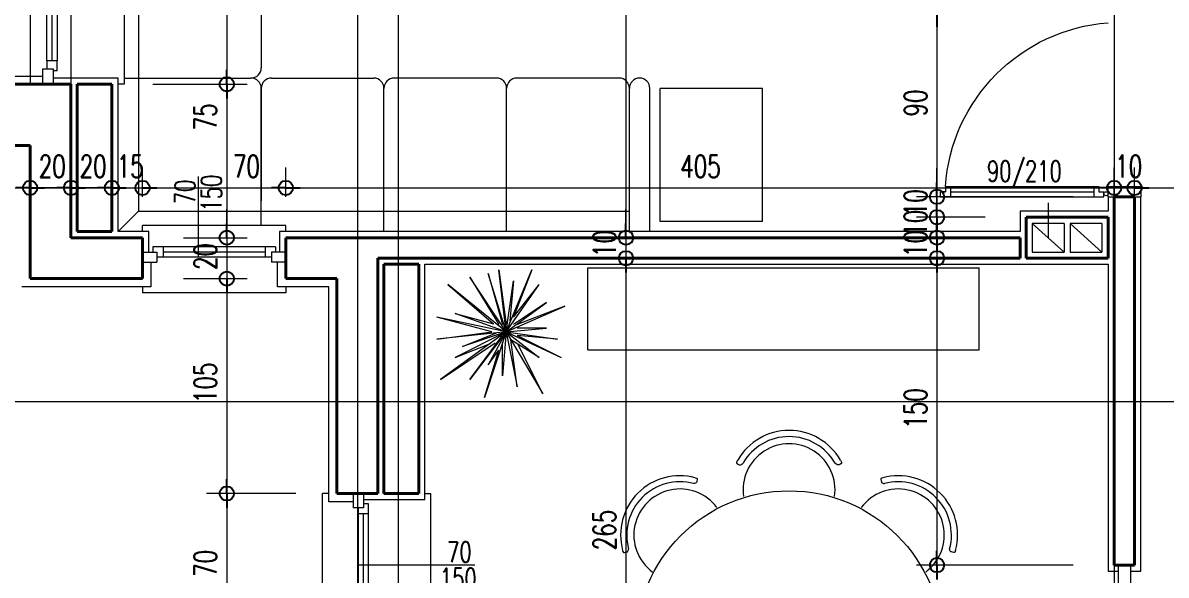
# Model space of a CAD drawing. Header units: millimetres. Extents: x 2016.56 to 2021.8, y 13721.83 to 13722.48.
# Drawn here: x 2017.7276 to 2017.8394, y 13722.1558 to 13722.2098 of the extents above; entities that cross this region are included whole.
import ezdxf

# ---------------------------------------------------------------- set-up
doc = ezdxf.new("R2010")
doc.units = ezdxf.units.MM
doc.linetypes.add('ACAD_ISO04W100', pattern=[30, 24, -3, 0, -3])
doc.linetypes.add('ACAD_ISO07W100', pattern=[3, 0, -3])
doc.layers.get('0').update_dxf_attribs({"lineweight": 20})
for name, color, linetype, lineweight in [('aks', 1, 'Continuous', 9), ('DH', 7, 'Continuous', 20), ('DUVAR', 4, 'Continuous', 40), ('DV', 7, 'Continuous', 20), ('PENCERE', 3, 'Continuous', 13), ('SIVA', 7, 'Continuous', 20), ('TEFRİŞ', 11, 'Continuous', 9), ('TEXT', 7, 'Continuous', 20)]:
    doc.layers.add(name, color=color, linetype=linetype, lineweight=lineweight)
doc.styles.get("Standard").update_dxf_attribs({"font": 'txt.shx', "width": 0.7, "height": 11})

msp = doc.modelspace()

# ---------------------------------------------------------------- linework, layer by layer
at = {"linetype": 'ACAD_ISO07W100'}
for p, q in [((2017.728290658595, 13722.24578914312), (2017.728290658595, 13722.20378914312)), ((2017.732290658595, 13722.24578914312), (2017.732290658595, 13722.20378914312))]:
    msp.add_line(p, q, dxfattribs=at)
for p, q in [((2017.737490658595, 13722.24578914312), (2017.737490658595, 13722.20378914312)), ((2017.737490658595, 13722.20378914312), (2017.736890658595, 13722.20378914312)), ((2017.826290658595, 13722.19018914312), (2017.829390658595, 13722.18738914312)), ((2017.829390658595, 13722.19018914312), (2017.826290658595, 13722.19018914312)), ((2017.826290658595, 13722.19018914312), (2017.826290658595, 13722.18738914312)), ((2017.829390658595, 13722.19018914312), (2017.829390658595, 13722.18738914312)), ((2017.829990658595, 13722.19018914312), (2017.833090658595, 13722.18738914312)), ((2017.829990658595, 13722.19018914312), (2017.829990658595, 13722.18738914312)), ((2017.833090658595, 13722.19018914312), (2017.829990658595, 13722.19018914312)), ((2017.833090658595, 13722.19018914312), (2017.833090658595, 13722.18738914312)), ((2017.826290658595, 13722.18738914312), (2017.829390658595, 13722.18738914312)), ((2017.829990658595, 13722.18738914312), (2017.833090658595, 13722.18738914312))]:
    msp.add_line(p, q)
at = {"color": 0, "lineweight": -2}
for p, q in [((2017.816969328937, 13722.21078914312), (2017.816969328937, 13722.20938914313)), ((2017.747526291674, 13722.20378914312), (2017.747526291674, 13722.20518914312)), ((2017.747526291674, 13722.20378914312), (2017.747526291674, 13722.20238914312)), ((2017.728290658595, 13722.19366210878), (2017.726890658595, 13722.19366210878)), ((2017.728290658595, 13722.19366210878), (2017.729690658595, 13722.19366210878)), ((2017.732290658595, 13722.19366210878), (2017.730890658595, 13722.19366210878)), ((2017.732290658595, 13722.19366210878), (2017.733690658595, 13722.19366210878)), ((2017.736290658595, 13722.19366210878), (2017.734890658595, 13722.19366210878)), ((2017.736290658595, 13722.19366210878), (2017.737690658595, 13722.19366210878)), ((2017.739290658595, 13722.19366210878), (2017.740690658595, 13722.19366210878)), ((2017.739290658595, 13722.19366210878), (2017.740690658595, 13722.19366210878)), ((2017.753290658595, 13722.19366210878), (2017.751890658595, 13722.19366210878)), ((2017.753290658595, 13722.19366210878), (2017.754690658595, 13722.19366210878)), ((2017.816969328937, 13722.19278914312), (2017.816969328937, 13722.19418914312)), ((2017.816969328937, 13722.19278914312), (2017.816969328937, 13722.19418914312)), ((2017.834290658595, 13722.19366210878), (2017.832890658595, 13722.19366210878)), ((2017.834290658595, 13722.19366210878), (2017.832890658595, 13722.19366210878)), ((2017.836290658595, 13722.19366210878), (2017.837690658595, 13722.19366210878)), ((2017.836290658595, 13722.19366210878), (2017.837690658595, 13722.19366210878)), ((2017.816969328937, 13722.19078914312), (2017.816969328937, 13722.19218914312)), ((2017.747526291674, 13722.18878914312), (2017.747526291674, 13722.19018914312)), ((2017.747526291674, 13722.18878914312), (2017.747526291674, 13722.19018914312)), ((2017.786555494502, 13722.18878914312), (2017.786555494502, 13722.19018914312)), ((2017.786555494502, 13722.18878914312), (2017.786555494502, 13722.19018914312)), ((2017.816969328937, 13722.19078914312), (2017.816969328937, 13722.18938914312)), ((2017.816969328937, 13722.18878914312), (2017.816969328937, 13722.19018914312)), ((2017.816969328937, 13722.18878914312), (2017.816969328937, 13722.18738914312)), ((2017.786555494502, 13722.18678914312), (2017.786555494502, 13722.18538914312)), ((2017.786555494502, 13722.18678914312), (2017.786555494502, 13722.18538914312)), ((2017.816969328937, 13722.18678914312), (2017.816969328937, 13722.18538914312)), ((2017.816969328937, 13722.18678914312), (2017.816969328937, 13722.18538914312)), ((2017.747526291674, 13722.18478914312), (2017.747526291674, 13722.18338914312)), ((2017.747526291674, 13722.18478914312), (2017.747526291674, 13722.18338914312)), ((2017.747526291674, 13722.16378914312), (2017.747526291674, 13722.16518914312)), ((2017.747526291674, 13722.16378914312), (2017.747526291674, 13722.16238914312)), ((2017.816969328937, 13722.15678914312), (2017.816969328937, 13722.15818914312)), ((2017.816969328937, 13722.15678914312), (2017.816969328937, 13722.15538914312))]:
    msp.add_line(p, q, dxfattribs=at)
for centre in [(2017.747526291674, 13722.20378914312), (2017.747526291674, 13722.20378914312), (2017.728290658595, 13722.19366210878), (2017.728290658595, 13722.19366210878), (2017.732290658595, 13722.19366210878), (2017.732290658595, 13722.19366210878), (2017.736290658595, 13722.19366210878), (2017.736290658595, 13722.19366210878), (2017.739290658595, 13722.19366210878), (2017.739290658595, 13722.19366210878), (2017.753290658595, 13722.19366210878), (2017.753290658595, 13722.19366210878), (2017.834290658595, 13722.19366210878), (2017.834290658595, 13722.19366210878), (2017.836290658595, 13722.19366210878), (2017.836290658595, 13722.19366210878), (2017.816969328937, 13722.19278914312), (2017.816969328937, 13722.19278914312), (2017.816969328937, 13722.19078914312), (2017.816969328937, 13722.19078914312), (2017.747526291674, 13722.18878914312), (2017.747526291674, 13722.18878914312), (2017.786555494502, 13722.18878914312), (2017.786555494502, 13722.18878914312), (2017.816969328937, 13722.18878914312), (2017.816969328937, 13722.18878914312), (2017.786555494502, 13722.18678914312), (2017.786555494502, 13722.18678914312), (2017.816969328937, 13722.18678914312), (2017.816969328937, 13722.18678914312), (2017.747526291674, 13722.18478914312), (2017.747526291674, 13722.18478914312), (2017.747526291674, 13722.16378914312), (2017.747526291674, 13722.16378914312), (2017.816969328937, 13722.15678914312), (2017.816969328937, 13722.15678914312)]:
    msp.add_circle(centre, 0.0007, dxfattribs=at)
at = {"layer": 'aks', "linetype": 'ACAD_ISO04W100', "ltscale": 2}
for p, q in [((2017.760290658595, 13722.40645173834), (2017.760290658595, 13721.95238660583)), ((2017.764290658595, 13722.40645173834), (2017.764290658595, 13721.95238660583)), ((2017.834290658595, 13722.40645173834), (2017.834290658595, 13721.95238660583)), ((2017.678471498505, 13722.17278914312), (2018.212109818685, 13722.17278914312))]:
    msp.add_line(p, q, dxfattribs=at)
at = {"layer": 'DH', "lineweight": 20}
for p, q in [((2017.732290658595, 13722.19474470897), (2017.732290658595, 13722.19166210877)), ((2017.732290658595, 13722.19474470897), (2017.732290658595, 13722.19166210877)), ((2017.736290658595, 13722.19516953765), (2017.736290658595, 13722.19166210877)), ((2017.736290658595, 13722.19516953765), (2017.736290658595, 13722.19166210877)), ((2017.739290658595, 13722.19278914312), (2017.739290658595, 13722.19566210877)), ((2017.739290658595, 13722.19278914312), (2017.739290658595, 13722.19566210877)), ((2017.753290658595, 13722.19278914312), (2017.753290658595, 13722.19566210877)), ((2017.753290658595, 13722.19278914312), (2017.753290658595, 13722.19566210877)), ((2017.834290658595, 13722.19092399845), (2017.834290658595, 13722.19566210877)), ((2017.834290658595, 13722.19278914312), (2017.834290658595, 13722.19566210877)), ((2017.836290658595, 13722.19362510051), (2017.836290658595, 13722.19566210877)), ((2017.836290658595, 13722.19278914312), (2017.836290658595, 13722.19566210877)), ((2017.728290658595, 13722.19378914312), (2017.728290658595, 13722.19166210877)), ((2017.728290658595, 13722.19378914312), (2017.728290658595, 13722.19166210877))]:
    msp.add_line(p, q, dxfattribs=at)
at = {"layer": 'DH'}
for p, q in [((2017.724290658595, 13722.19366210878), (2017.728290658595, 13722.19366210878)), ((2017.728290658595, 13722.19366210878), (2017.732290658595, 13722.19366210878)), ((2017.730890658595, 13722.19366210878), (2017.729490658595, 13722.19366210878)), ((2017.729690658595, 13722.19366210878), (2017.731090658595, 13722.19366210878)), ((2017.732290658595, 13722.19366210878), (2017.736290658595, 13722.19366210878)), ((2017.734890658595, 13722.19366210878), (2017.733490658595, 13722.19366210878)), ((2017.733690658595, 13722.19366210878), (2017.735090658595, 13722.19366210878)), ((2017.736290658595, 13722.19366210878), (2017.739290658595, 13722.19366210878)), ((2017.737690658595, 13722.19366210878), (2017.739090658595, 13722.19366210878)), ((2017.740690658595, 13722.19366210878), (2017.751890658595, 13722.19366210878)), ((2017.740690658595, 13722.19366210878), (2017.742090658595, 13722.19366210878)), ((2017.754690658595, 13722.19366210878), (2017.832890658595, 13722.19366210878)), ((2017.832890658595, 13722.19366210878), (2017.831490658595, 13722.19366210878)), ((2017.834290658595, 13722.19366210878), (2017.836290658595, 13722.19366210878)), ((2017.837690658595, 13722.19366210878), (2017.856890658595, 13722.19366210878)), ((2017.837690658595, 13722.19366210878), (2017.839090658595, 13722.19366210878))]:
    msp.add_line(p, q, dxfattribs=at)
at = {"layer": 'DUVAR'}
for p, q in [((2017.732290658595, 13722.20378914312), (2017.724290658595, 13722.20378914312)), ((2017.732290658595, 13722.20378914312), (2017.732290658595, 13722.18878914312)), ((2017.736290658595, 13722.20378914312), (2017.732890658595, 13722.20378914312)), ((2017.732890658595, 13722.20378914312), (2017.732890658595, 13722.18938914312)), ((2017.736290658595, 13722.20378914312), (2017.736290658595, 13722.18938914312)), ((2017.728290658595, 13722.19778914312), (2017.724290658595, 13722.19778914312)), ((2017.728290658595, 13722.19778914312), (2017.728290658595, 13722.18478914312)), ((2017.834290658595, 13722.19278914312), (2017.836290658595, 13722.19278914312)), ((2017.834290658595, 13722.19278914312), (2017.834290658595, 13722.15678914312)), ((2017.836290658595, 13722.19278914312), (2017.836290658595, 13722.15678914312)), ((2017.825690658595, 13722.19078914312), (2017.825690658595, 13722.18678914312)), ((2017.833690658595, 13722.19078914312), (2017.825690658595, 13722.19078914312)), ((2017.833690658595, 13722.19078914312), (2017.833690658595, 13722.18678914312)), ((2017.732890658595, 13722.18938914312), (2017.736290658595, 13722.18938914312)), ((2017.732290658595, 13722.18878914312), (2017.739290658595, 13722.18878914312)), ((2017.739290658595, 13722.18878914312), (2017.739290658595, 13722.18478914312)), ((2017.753290658595, 13722.18878914312), (2017.825090658595, 13722.18878914312)), ((2017.753290658595, 13722.18878914312), (2017.753290658595, 13722.18478914312)), ((2017.825090658595, 13722.18878914312), (2017.825090658595, 13722.18678914312)), ((2017.762290658595, 13722.18678914312), (2017.762290658595, 13722.16378914312)), ((2017.762290658595, 13722.18678914312), (2017.825090658595, 13722.18678914312)), ((2017.762890658595, 13722.18618914312), (2017.762890658595, 13722.16378914312)), ((2017.762890658595, 13722.18618914312), (2017.766290658595, 13722.18618914312)), ((2017.766290658595, 13722.18618914312), (2017.766290658595, 13722.16378914312)), ((2017.825690658595, 13722.18678914312), (2017.833690658595, 13722.18678914312)), ((2017.728290658595, 13722.18478914312), (2017.739290658595, 13722.18478914312)), ((2017.753290658595, 13722.18478914312), (2017.758290658595, 13722.18478914312)), ((2017.758290658595, 13722.18478914312), (2017.758290658595, 13722.16378914312)), ((2017.762290658595, 13722.16378914312), (2017.758290658595, 13722.16378914312)), ((2017.766290658595, 13722.16378914312), (2017.762890658595, 13722.16378914312)), ((2017.834290658595, 13722.15678914312), (2017.836290658595, 13722.15678914312))]:
    msp.add_line(p, q, dxfattribs=at)
at = {"layer": 'DV'}
for p, q in [((2017.786555494502, 13722.25938914312), (2017.786555494502, 13722.19018914312)), ((2017.747526291674, 13722.24438914312), (2017.747526291674, 13722.20518914312)), ((2017.816969328937, 13722.20938914313), (2017.816969328937, 13722.19418914312)), ((2017.747526291674, 13722.20238914312), (2017.747526291674, 13722.19018914312)), ((2017.816969328937, 13722.19418914312), (2017.816969328937, 13722.19558914312)), ((2017.816969328937, 13722.19218914312), (2017.816969328937, 13722.19358914312)), ((2017.816969328937, 13722.19278914312), (2017.816969328937, 13722.19078914312)), ((2017.747526291674, 13722.19018914312), (2017.747526291674, 13722.19158914312)), ((2017.786555494502, 13722.19018914312), (2017.786555494502, 13722.19158914312)), ((2017.816969328937, 13722.19018914312), (2017.816969328937, 13722.19158914312)), ((2017.816969328937, 13722.19078914312), (2017.816969328937, 13722.18878914312)), ((2017.816969328937, 13722.18938914312), (2017.816969328937, 13722.18798914312)), ((2017.747526291674, 13722.18878914312), (2017.747526291674, 13722.18478914312)), ((2017.786555494502, 13722.18878914312), (2017.786555494502, 13722.18678914312)), ((2017.816969328937, 13722.18878914312), (2017.816969328937, 13722.18678914312)), ((2017.816969328937, 13722.18738914312), (2017.816969328937, 13722.18598914312)), ((2017.786555494502, 13722.18538914312), (2017.786555494502, 13722.13518914312)), ((2017.786555494502, 13722.18538914312), (2017.786555494502, 13722.18398914312)), ((2017.816969328937, 13722.18538914312), (2017.816969328937, 13722.15818914312)), ((2017.816969328937, 13722.18538914312), (2017.816969328937, 13722.18398914312)), ((2017.747526291674, 13722.18338914312), (2017.747526291674, 13722.16518914312)), ((2017.747526291674, 13722.18338914312), (2017.747526291674, 13722.18198914312)), ((2017.747526291674, 13722.16238914312), (2017.747526291674, 13722.15118914312))]:
    msp.add_line(p, q, dxfattribs=at)
at = {"layer": 'DV', "lineweight": 20}
for p, q in [((2017.740290658595, 13722.20378914312), (2017.749526291674, 13722.20378914312)), ((2017.740290658595, 13722.20378914312), (2017.749526291674, 13722.20378914312)), ((2017.830290658595, 13722.19278914312), (2017.814969328937, 13722.19278914312)), ((2017.830290658595, 13722.19278914312), (2017.814969328937, 13722.19278914312)), ((2017.821690658595, 13722.19078914312), (2017.814969328937, 13722.19078914312)), ((2017.821690658595, 13722.19078914312), (2017.814969328937, 13722.19078914312)), ((2017.743290658595, 13722.18878914312), (2017.749526291674, 13722.18878914312)), ((2017.743290658595, 13722.18878914312), (2017.749526291674, 13722.18878914312)), ((2017.788026106701, 13722.18878914312), (2017.784555494502, 13722.18878914312)), ((2017.788026106701, 13722.18878914312), (2017.784555494502, 13722.18878914312)), ((2017.82009570696, 13722.18878914312), (2017.814969328937, 13722.18878914312)), ((2017.82009570696, 13722.18878914312), (2017.814969328937, 13722.18878914312)), ((2017.788238567118, 13722.18678914312), (2017.784555494502, 13722.18678914312)), ((2017.788238567118, 13722.18678914312), (2017.784555494502, 13722.18678914312)), ((2017.819429605671, 13722.18678914312), (2017.814969328937, 13722.18678914312)), ((2017.819429605671, 13722.18678914312), (2017.814969328937, 13722.18678914312)), ((2017.743290658595, 13722.18478914312), (2017.749526291674, 13722.18478914312)), ((2017.743290658595, 13722.18478914312), (2017.749526291674, 13722.18478914312)), ((2017.754290658595, 13722.16378914312), (2017.745526291674, 13722.16378914312)), ((2017.754290658595, 13722.16378914312), (2017.745526291674, 13722.16378914312)), ((2017.830290658595, 13722.15678914312), (2017.814969328937, 13722.15678914312)), ((2017.830290658595, 13722.15678914312), (2017.814969328937, 13722.15678914312))]:
    msp.add_line(p, q, dxfattribs=at)
at = {"layer": 'PENCERE'}
for p, q in [((2017.729943071001, 13722.20608914312), (2017.729943071001, 13722.21698914312)), ((2017.730443071001, 13722.20608914312), (2017.730443071001, 13722.21698914312)), ((2017.730943071001, 13722.21698914312), (2017.730943071001, 13722.20608914312)), ((2017.730943071001, 13722.20608914312), (2017.729943071001, 13722.20608914312)), ((2017.729943071001, 13722.20608914312), (2017.729943071001, 13722.20528914312)), ((2017.730943071001, 13722.20508914312), (2017.730943071001, 13722.20608914312)), ((2017.729543071001, 13722.20528914312), (2017.730543071001, 13722.20528914312)), ((2017.729543071001, 13722.20378914312), (2017.729543071001, 13722.20528914312)), ((2017.730543071001, 13722.20528914312), (2017.730543071001, 13722.20378914312)), ((2017.730943071001, 13722.20508914312), (2017.730543071001, 13722.20508914312)), ((2017.836890658595, 13722.19378914312), (2017.836890658595, 13722.19278914312)), ((2017.818290658595, 13722.19328914312), (2017.832290658595, 13722.19328914312)), ((2017.833690658595, 13722.19278914312), (2017.834290658595, 13722.19278914312)), ((2017.836290658595, 13722.19278914312), (2017.836890658595, 13722.19278914312)), ((2017.739290658595, 13722.18738914312), (2017.740690658595, 13722.18738914312)), ((2017.740290658595, 13722.18788914312), (2017.740290658595, 13722.18738914312)), ((2017.752290658595, 13722.18788914312), (2017.740290658595, 13722.18788914312)), ((2017.740690658595, 13722.18738914312), (2017.740690658595, 13722.18638914312)), ((2017.751890658595, 13722.18688914312), (2017.740690658595, 13722.18688914312)), ((2017.741290658595, 13722.18788914312), (2017.741290658595, 13722.18688914312)), ((2017.751290658595, 13722.18738914312), (2017.741290658595, 13722.18738914312)), ((2017.751290658595, 13722.18788914312), (2017.751290658595, 13722.18688914312)), ((2017.751890658595, 13722.18738914312), (2017.751890658595, 13722.18638914312)), ((2017.753290658595, 13722.18738914312), (2017.751890658595, 13722.18738914312)), ((2017.752290658595, 13722.18788914312), (2017.752290658595, 13722.18738914312)), ((2017.739290658595, 13722.18638914312), (2017.740690658595, 13722.18638914312)), ((2017.753290658595, 13722.18638914312), (2017.751890658595, 13722.18638914312)), ((2017.759890658595, 13722.16378914312), (2017.759890658595, 13722.16238914312)), ((2017.760890658595, 13722.16378914312), (2017.760890658595, 13722.16238914312)), ((2017.760890658595, 13722.16238914312), (2017.759890658595, 13722.16238914312)), ((2017.760390658595, 13722.15118914312), (2017.760390658595, 13722.16238914312)), ((2017.761390658595, 13722.16278914312), (2017.760890658595, 13722.16278914312)), ((2017.761390658595, 13722.15078914312), (2017.761390658595, 13722.16278914312)), ((2017.761390658595, 13722.16178914312), (2017.760390658595, 13722.16178914312)), ((2017.760890658595, 13722.15178914312), (2017.760890658595, 13722.16178914312)), ((2017.834690658595, 13722.15678914312), (2017.834690658595, 13722.13478914312)), ((2017.835890658595, 13722.15678914312), (2017.835890658595, 13722.13478914312))]:
    msp.add_line(p, q, dxfattribs=at)
at = {"layer": 'PENCERE', "extrusion": (1.499660721822142e-32, -1.224606353822376e-16, -1)}
for p, q in [((2017.817790658595, 13722.19378914312), (2017.817790658595, 13722.19328914312)), ((2017.817790658595, 13722.19378914312), (2017.832790658595, 13722.19378914312)), ((2017.818290658595, 13722.19378914312), (2017.818290658595, 13722.19278914312)), ((2017.832290658595, 13722.19378914312), (2017.832290658595, 13722.19278914312)), ((2017.832790658595, 13722.19378914312), (2017.832790658595, 13722.19328914312)), ((2017.833690658595, 13722.19278914312), (2017.833690658595, 13722.19378914312)), ((2017.833690658595, 13722.19378914312), (2017.836890658595, 13722.19378914312)), ((2017.817290658595, 13722.19328914312), (2017.817290658595, 13722.19278914312)), ((2017.817290658595, 13722.19328914312), (2017.817790658595, 13722.19328914312)), ((2017.817790658595, 13722.19328914312), (2017.817290658595, 13722.19328914312)), ((2017.817290658595, 13722.19278914312), (2017.833290658595, 13722.19278914312)), ((2017.832790658595, 13722.19328914312), (2017.833290658595, 13722.19328914312)), ((2017.833290658595, 13722.19278914312), (2017.833290658595, 13722.19328914312))]:
    msp.add_line(p, q, dxfattribs=at)
at = {"layer": 'PENCERE'}
msp.add_circle((2017.833490658595, 13722.19308914312), 0.0002000000000029104, dxfattribs=at)
at = {"layer": 'PENCERE', "extrusion": (1.499660721822142e-32, -1.224606353822376e-16, -1)}
msp.add_arc((-2017.83494493934, 13722.19264238913), 0.01719256794687892, 3.824500461749395, 85.81627968780113, dxfattribs=at)
at = {"layer": 'SIVA'}
for p, q in [((2017.723490658595, 13722.20458914312), (2017.729543071001, 13722.20458914312)), ((2017.736890658595, 13722.20438914312), (2017.730543071001, 13722.20438914312)), ((2017.736890658595, 13722.18938914312), (2017.736890658595, 13722.20438914312)), ((2017.833690658595, 13722.19278914312), (2017.833690658595, 13722.19138914312)), ((2017.836890658595, 13722.15618914312), (2017.836890658595, 13722.19278914312)), ((2017.825090658595, 13722.19138914312), (2017.825090658595, 13722.18938914312)), ((2017.833690658595, 13722.19138914312), (2017.825090658595, 13722.19138914312)), ((2017.827840658595, 13722.19219024896), (2017.827840658595, 13722.18878914312)), ((2017.739890658595, 13722.18938914312), (2017.736890658595, 13722.18938914312)), ((2017.753295208794, 13722.18998914312), (2017.739295208793, 13722.18998914312)), ((2017.739295208793, 13722.18938914312), (2017.739295208793, 13722.18998914312)), ((2017.739890658595, 13722.18738914312), (2017.739890658595, 13722.18938914312)), ((2017.825090658595, 13722.18938914312), (2017.752690658595, 13722.18938914312)), ((2017.752690658595, 13722.18938914312), (2017.752690658595, 13722.18738914312)), ((2017.753295208794, 13722.18938914312), (2017.753295208794, 13722.18998914312)), ((2017.740090658595, 13722.18638914312), (2017.740090658595, 13722.18398914312)), ((2017.752490658595, 13722.18398914312), (2017.752490658595, 13722.18638914312)), ((2017.766890658595, 13722.16318914312), (2017.766890658595, 13722.18618914312)), ((2017.766890658595, 13722.18618914312), (2017.833690658595, 13722.18618914312)), ((2017.833690658595, 13722.18618914312), (2017.833690658595, 13722.15618914312)), ((2017.740090658595, 13722.18398914312), (2017.727490658595, 13722.18398914312)), ((2017.739295208793, 13722.18398914312), (2017.739295208793, 13722.18338914312)), ((2017.757490658595, 13722.18398914312), (2017.752490658595, 13722.18398914312)), ((2017.753295208794, 13722.18398914312), (2017.753295208794, 13722.18338914312)), ((2017.757490658595, 13722.16298914312), (2017.757490658595, 13722.18398914312)), ((2017.753295208794, 13722.18338914312), (2017.739295208793, 13722.18338914312)), ((2017.757490658595, 13722.16378459293), (2017.756890658595, 13722.16378459293)), ((2017.756890658595, 13722.14978459293), (2017.756890658595, 13722.16378459293)), ((2017.766890658595, 13722.16378459293), (2017.767490658595, 13722.16378459293)), ((2017.767490658595, 13722.14978459293), (2017.767490658595, 13722.16378459293)), ((2017.759890658595, 13722.16298914312), (2017.757490658595, 13722.16298914312)), ((2017.760890658595, 13722.16318914312), (2017.766890658595, 13722.16318914312)), ((2017.833690658595, 13722.15618914312), (2017.834690658595, 13722.15618914312)), ((2017.835890658595, 13722.15618914312), (2017.836890658595, 13722.15618914312))]:
    msp.add_line(p, q, dxfattribs=at)
at = {"layer": 'TEFRİŞ'}
for p, q in [((2017.738890658595, 13722.22218914312), (2017.738890658595, 13722.19138914312)), ((2017.750890658595, 13722.21698914312), (2017.750890658595, 13722.20538914312)), ((2017.737490658595, 13722.20438914312), (2017.749890658595, 13722.20438914312)), ((2017.751890658595, 13722.20438914312), (2017.761890658595, 13722.20438914312)), ((2017.773890658595, 13722.20438914312), (2017.763890658595, 13722.20438914312)), ((2017.785890658595, 13722.20438914312), (2017.775890658595, 13722.20438914312)), ((2017.787890658595, 13722.20438914312), (2017.787890658595, 13722.20438914312)), ((2017.750890658595, 13722.20338914312), (2017.750890658595, 13722.19238914312)), ((2017.750890658595, 13722.18998914312), (2017.750890658595, 13722.20338914312)), ((2017.762890658595, 13722.18938914312), (2017.762890658595, 13722.20338914312)), ((2017.774890658595, 13722.18938914312), (2017.774890658595, 13722.20338914312)), ((2017.786890658595, 13722.18938914312), (2017.786890658595, 13722.20338914312)), ((2017.788890658595, 13722.18938914312), (2017.788890658595, 13722.20338914312)), ((2017.789890658595, 13722.19038914312), (2017.789890658595, 13722.20338914312)), ((2017.799890658595, 13722.20338914312), (2017.789890658595, 13722.20338914312)), ((2017.799890658595, 13722.19038914312), (2017.799890658595, 13722.20338914312)), ((2017.738890658595, 13722.19138914312), (2017.736890658595, 13722.18938914312)), ((2017.738890658595, 13722.19138914312), (2017.786890658595, 13722.19138914312)), ((2017.750890658595, 13722.19138914312), (2017.786890658595, 13722.19138914312)), ((2017.799890658595, 13722.19038914312), (2017.789890658595, 13722.19038914312)), ((2017.782839586318, 13722.17783634368), (2017.782839586318, 13722.18583634368)), ((2017.782839586318, 13722.18583634368), (2017.821098530127, 13722.18583634368)), ((2017.821098530127, 13722.17783634368), (2017.821098530127, 13722.18583634368)), ((2017.771282134662, 13722.18494507799), (2017.774139634662, 13722.18030164049)), ((2017.774854009662, 13722.17958726549), (2017.771282134662, 13722.18494507799)), ((2017.773068072162, 13722.18530226549), (2017.774496822162, 13722.18030164049)), ((2017.774854009662, 13722.17958726549), (2017.773068072162, 13722.18530226549)), ((2017.774139634662, 13722.18565945299), (2017.774854009662, 13722.18030164049)), ((2017.774854009662, 13722.17958726549), (2017.774139634662, 13722.18565945299)), ((2017.774854009662, 13722.17958726549), (2017.777354322162, 13722.18565945299)), ((2017.774854009662, 13722.17958726549), (2017.775568384662, 13722.18458789049)), ((2017.775568384662, 13722.18458789049), (2017.775211197162, 13722.18065882799)), ((2017.777354322162, 13722.18565945299), (2017.775568384662, 13722.18101601549)), ((2017.769139009662, 13722.18423070299), (2017.773588555493, 13722.1803773597)), ((2017.774854009662, 13722.17958726549), (2017.769139009662, 13722.18423070299)), ((2017.774854009662, 13722.17958726549), (2017.778068697162, 13722.18423070299)), ((2017.775568384662, 13722.18101601549), (2017.778068697162, 13722.18423070299)), ((2017.774854009662, 13722.17958726549), (2017.778783072162, 13722.18244476549)), ((2017.778783072162, 13722.18244476549), (2017.775568384662, 13722.18030164049)), ((2017.769853384662, 13722.18137320299), (2017.773588555493, 13722.1803773597)), ((2017.774854009662, 13722.17958726549), (2017.769853384662, 13722.18137320299)), ((2017.774854009662, 13722.17958726549), (2017.780569009662, 13722.18208757799)), ((2017.780569009662, 13722.18208757799), (2017.775925572162, 13722.18030164049)), ((2017.773425259662, 13722.17958726549), (2017.768067447162, 13722.18101601549)), ((2017.774854009662, 13722.17958726549), (2017.768067447162, 13722.18101601549)), ((2017.768067447162, 13722.17887289049), (2017.773425259662, 13722.17958726549)), ((2017.774854009662, 13722.17958726549), (2017.768067447162, 13722.17887289049)), ((2017.774854009662, 13722.17958726549), (2017.768424634662, 13722.17494382799)), ((2017.774854009662, 13722.17958726549), (2017.769853384662, 13722.17708695299)), ((2017.774854009662, 13722.17958726549), (2017.770567759662, 13722.17815851549)), ((2017.770567759662, 13722.17815851549), (2017.773884500734, 13722.17948521191)), ((2017.774854009662, 13722.17958726549), (2017.771282134662, 13722.17494382799)), ((2017.771282134662, 13722.17494382799), (2017.774496822162, 13722.17923007799)), ((2017.774854009662, 13722.17958726549), (2017.772710884662, 13722.17315789049)), ((2017.774854009662, 13722.17958726549), (2017.773068072162, 13722.17637257799)), ((2017.774854009662, 13722.17958726549), (2017.774496822162, 13722.17530101549)), ((2017.774854009662, 13722.17958726549), (2017.778783072162, 13722.17994445299)), ((2017.774854009662, 13722.17958726549), (2017.779854634662, 13722.17887289049)), ((2017.774854009662, 13722.17958726549), (2017.778068697162, 13722.17708695299)), ((2017.774854009662, 13722.17958726549), (2017.780211822162, 13722.17708695299)), ((2017.774854009662, 13722.17958726549), (2017.778425884662, 13722.17351507799)), ((2017.774854009662, 13722.17958726549), (2017.775925572162, 13722.17422945299)), ((2017.778783072162, 13722.17994445299), (2017.775925572162, 13722.17994445299)), ((2017.775925572162, 13722.17923007799), (2017.780211822162, 13722.17708695299)), ((2017.779854634662, 13722.17887289049), (2017.775925572162, 13722.17923007799)), ((2017.768424634662, 13722.17494382799), (2017.773782447162, 13722.17851570299)), ((2017.769853384662, 13722.17708695299), (2017.773302091559, 13722.17846643575)), ((2017.774496822162, 13722.17530101549), (2017.774496822162, 13722.17851570299)), ((2017.778068697162, 13722.17708695299), (2017.775310877395, 13722.17881059034)), ((2017.775925572162, 13722.17422945299), (2017.775310877395, 13722.17881059034)), ((2017.778425884662, 13722.17351507799), (2017.775990515344, 13722.17838581662)), ((2017.772710884662, 13722.17315789049), (2017.774139634662, 13722.17780132799)), ((2017.773068072162, 13722.17637257799), (2017.774139634662, 13722.17780132799)), ((2017.782839586318, 13722.17783634368), (2017.821098530127, 13722.17783634368))]:
    msp.add_line(p, q, dxfattribs=at)
msp.add_circle((2017.802505222216, 13722.14905236667), 0.015, dxfattribs=at)
for centre, radius, start, end in [((2017.749890658595, 13722.20538914312), 0.001, 270, 0), ((2017.749890658595, 13722.20338914312), 0.001, 0, 90), ((2017.751890658595, 13722.20338914312), 0.001, 90, 180), ((2017.761890658595, 13722.20338914312), 0.001, 0, 90), ((2017.763890658595, 13722.20338914312), 0.001, 90, 180), ((2017.773890658595, 13722.20338914312), 0.001, 0, 90), ((2017.775890658595, 13722.20338914312), 0.001, 90, 180), ((2017.785890658595, 13722.20338914312), 0.001, 0, 90), ((2017.787890658595, 13722.20338914312), 0.001, 90, 180), ((2017.787890658595, 13722.20338914312), 0.001, 0, 90), ((2017.802505222216, 13722.16415236667), 0.0058, 29.99999982871849, 150.0000001712815), ((2017.802505222216, 13722.16415236667), 0.005200000000000001, 29.99999982871849, 150.0000001712815), ((2017.802505222216, 13722.16415236667), 0.004500000000000001, 351.5775738206144, 188.4224261793856), ((2017.791827909821, 13722.15972967906), 0.0058, 75.00000001158477, 195.000000022133), ((2017.791827909821, 13722.15972967906), 0.005200000000000001, 75.00000001158477, 195.000000022133), ((2017.813182534612, 13722.15972967906), 0.0058, 344.9999999778669, 104.9999999884152), ((2017.813182534612, 13722.15972967906), 0.005200000000000001, 344.9999999778669, 104.9999999884152), ((2017.791827909821, 13722.15972967906), 0.004500000000000001, 36.57757380886706, 233.4224259953899), ((2017.813182534612, 13722.15972967906), 0.004500000000000001, 306.5775740046101, 143.422426191133)]:
    msp.add_arc(centre, radius, start, end, dxfattribs=at)
for points in [[(2017.797482274874, 13722.16705236667), (2017.797375695852, 13722.16678048374), (2017.797547838305, 13722.16660847566), (2017.79767079717, 13722.1665839031), (2017.798001890117, 13722.16675236667)], [(2017.807528169558, 13722.16705236667), (2017.80763474858, 13722.16678048374), (2017.807462606128, 13722.16660847566), (2017.807339647263, 13722.1665839031), (2017.807008554316, 13722.16675236667)], [(2017.793329060282, 13722.16533204886), (2017.793524132977, 13722.16524687358), (2017.793489287012, 13722.16503827336), (2017.793454454669, 13722.16486443741), (2017.793173768855, 13722.16475249336)], [(2017.811681384151, 13722.16533204886), (2017.811486311456, 13722.16524687358), (2017.811521157421, 13722.16503827336), (2017.811555989764, 13722.16486443741), (2017.811836675578, 13722.16475249336)], [(2017.786225540028, 13722.1582285286), (2017.786310715301, 13722.15803345591), (2017.786519315528, 13722.15806830187), (2017.786693151476, 13722.15810313422), (2017.786805095524, 13722.15838382003)], [(2017.818784904405, 13722.1582285286), (2017.818699729132, 13722.15803345591), (2017.818491128905, 13722.15806830187), (2017.818317292957, 13722.15810313422), (2017.818205348909, 13722.15838382003)]]:
    msp.add_spline(points, degree=3, dxfattribs=at)
at = {"layer": 'TEXT'}
for p, q in [((2017.744715585018, 13722.1947698378), (2017.744715585018, 13722.18688914312)), ((2017.771771353265, 13722.15678914312), (2017.760390658595, 13722.15678914312))]:
    msp.add_line(p, q, dxfattribs=at)

# ---------------------------------------------------------------- texts
at = {"layer": 'DH', "width": 0.7}
for s, p in [('20', (2017.729135658595, 13722.19466210878)), ('20', (2017.733135658595, 13722.19466210878)), ('15', (2017.736763991928, 13722.19466210878)), ('70', (2017.74812850842, 13722.19466210878)), ('405', (2017.791865658595, 13722.19466210878)), ('10', (2017.834392325261, 13722.19466210878))]:
    msp.add_text(s, height=0.0022, dxfattribs=at).set_placement(p)
at = {"layer": 'DV', "width": 0.7}
for s, p in [('90', (2017.815969328937, 13722.20063414312)), ('75', (2017.746526291674, 13722.19928293138)), ('10', (2017.815969328937, 13722.19089080979)), ('10', (2017.815969328937, 13722.18889080979)), ('10', (2017.785555494502, 13722.18689080979)), ('10', (2017.815969328937, 13722.18689080979)), ('20', (2017.746526291674, 13722.18563414312)), ('105', (2017.746526291674, 13722.17262080979)), ('150', (2017.815969328937, 13722.17012080979)), ('265', (2017.785555494502, 13722.15823580979)), ('70', (2017.746526291674, 13722.15563414312))]:
    msp.add_text(s, height=0.0022, rotation=90, dxfattribs=at).set_placement(p)
at = {"layer": 'TEXT', "width": 0.7}
for s, p in [('90/210', (2017.821852154435, 13722.19429758634)), ('70', (2017.769071117552, 13722.15707261812)), ('150', (2017.768361619194, 13722.1544820928))]:
    msp.add_text(s, height=0.002, dxfattribs=at).set_placement(p)
for s, p in [('150', (2017.747022635343, 13722.19136010372)), ('70', (2017.744432110019, 13722.19206960208))]:
    msp.add_text(s, height=0.002, rotation=90, dxfattribs=at).set_placement(p)

doc.saveas('drawing.dxf')
